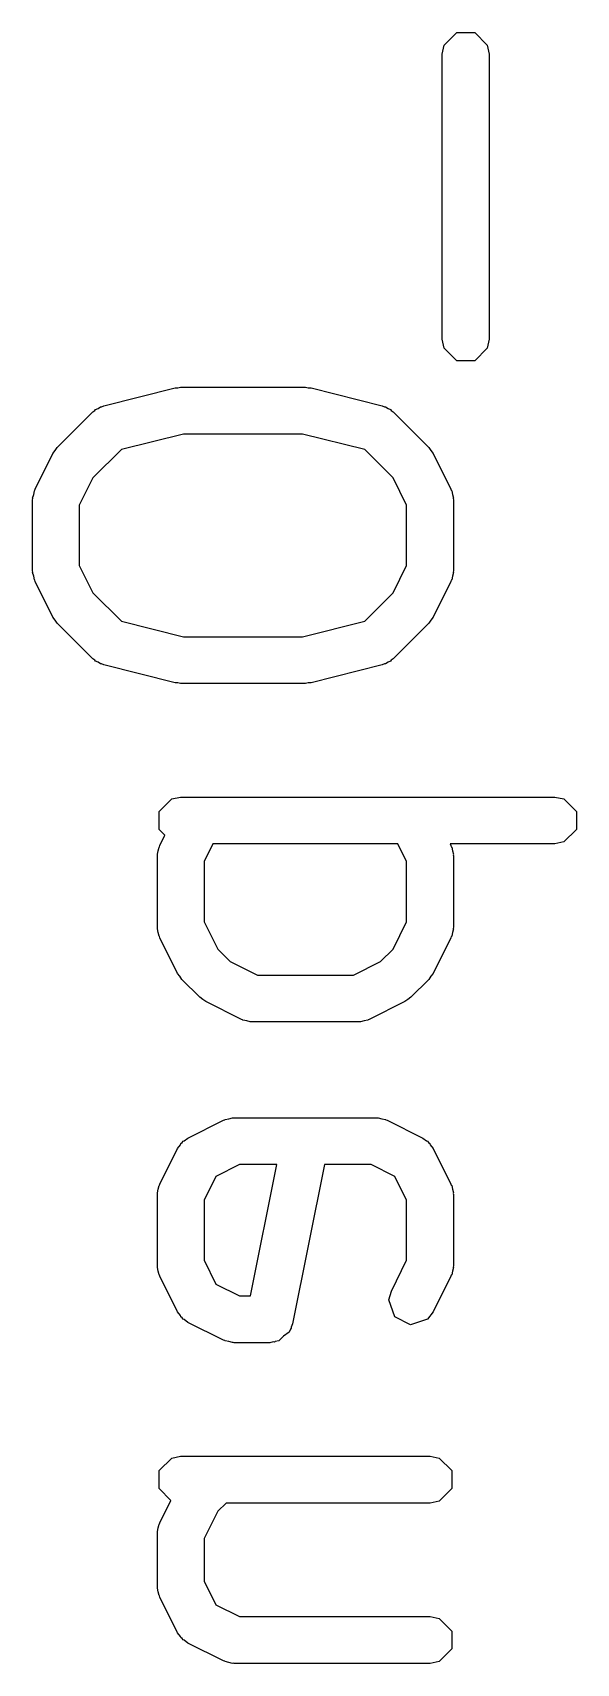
# Model space of a CAD drawing. Header units: inches. Extents: x 0.38 to 5.39, y 0.07 to 3.28.
# Drawn here: x 1.6811 to 1.7269, y 2.4025 to 2.5397 of the extents above; entities that cross this region are included whole.
import ezdxf

# ---------------------------------------------------------------- set-up
doc = ezdxf.new("R2010")
doc.units = ezdxf.units.IN
doc.header["$MEASUREMENT"] = 0
doc.layers.add('BLACK', color=250, linetype='CONTINUOUS')

msp = doc.modelspace()

# ---------------------------------------------------------------- linework, layer by layer
at = {"layer": 'BLACK', "linetype": 'CONTINUOUS'}
for p, q in [((1.71578, 2.53868), (1.71685, 2.53975)), ((1.71685, 2.53975), (1.71836, 2.53975)), ((1.71836, 2.53975), (1.71942, 2.53868)), ((1.71563, 2.53793), (1.71578, 2.53868)), ((1.71942, 2.53868), (1.71957, 2.53793)), ((1.71563, 2.51393), (1.71563, 2.53793)), ((1.71957, 2.53793), (1.71957, 2.51393)), ((1.71578, 2.51318), (1.71563, 2.51393)), ((1.71957, 2.51393), (1.71942, 2.51318)), ((1.71685, 2.51211), (1.71578, 2.51318)), ((1.71836, 2.51211), (1.71685, 2.51211)), ((1.71942, 2.51318), (1.71836, 2.51211)), ((1.68713, 2.50834), (1.69313, 2.50984)), ((1.69313, 2.50984), (1.69337, 2.50985)), ((1.69337, 2.50985), (1.6936, 2.5099)), ((1.6936, 2.5099), (1.7041, 2.5099)), ((1.7041, 2.5099), (1.70434, 2.50985)), ((1.70434, 2.50985), (1.70458, 2.50984)), ((1.70458, 2.50984), (1.71058, 2.50834)), ((1.68621, 2.50782), (1.68639, 2.50794)), ((1.68639, 2.50794), (1.68643, 2.50801)), ((1.68643, 2.50801), (1.68665, 2.50812)), ((1.68665, 2.50812), (1.68685, 2.50825)), ((1.68685, 2.50825), (1.68694, 2.50825)), ((1.68694, 2.50825), (1.68713, 2.50834)), ((1.71058, 2.50834), (1.71077, 2.50825)), ((1.71077, 2.50825), (1.71086, 2.50825)), ((1.71086, 2.50825), (1.71106, 2.50812)), ((1.71106, 2.50812), (1.71127, 2.50801)), ((1.71127, 2.50801), (1.71132, 2.50794)), ((1.71132, 2.50794), (1.71149, 2.50782)), ((1.68321, 2.50482), (1.68621, 2.50782)), ((1.71149, 2.50782), (1.71449, 2.50482)), ((1.69385, 2.50596), (1.68861, 2.50465)), ((1.70386, 2.50596), (1.69385, 2.50596)), ((1.7091, 2.50465), (1.70386, 2.50596)), ((1.68135, 2.50131), (1.68285, 2.50431)), ((1.68285, 2.50431), (1.68304, 2.50456)), ((1.68304, 2.50456), (1.68321, 2.50482)), ((1.68861, 2.50465), (1.68622, 2.50227)), ((1.71148, 2.50227), (1.7091, 2.50465)), ((1.71449, 2.50482), (1.71467, 2.50456)), ((1.71467, 2.50456), (1.71486, 2.50431)), ((1.71486, 2.50431), (1.71636, 2.50131)), ((1.68123, 2.50088), (1.68129, 2.50119)), ((1.68129, 2.50119), (1.68132, 2.50122)), ((1.68132, 2.50122), (1.68135, 2.50131)), ((1.68622, 2.50227), (1.68507, 2.49997)), ((1.71263, 2.49997), (1.71148, 2.50227)), ((1.71636, 2.50131), (1.71639, 2.50122)), ((1.71639, 2.50122), (1.71642, 2.50119)), ((1.71642, 2.50119), (1.71648, 2.50088)), ((1.68114, 2.50057), (1.68123, 2.50088)), ((1.68116, 2.50053), (1.68114, 2.50057)), ((1.68114, 2.50043), (1.68116, 2.50053)), ((1.68114, 2.49443), (1.68114, 2.50043)), ((1.68507, 2.49997), (1.68507, 2.4949)), ((1.71263, 2.4949), (1.71263, 2.49997)), ((1.71648, 2.50088), (1.71657, 2.50057)), ((1.71657, 2.50057), (1.71655, 2.50053)), ((1.71655, 2.50053), (1.71657, 2.50043)), ((1.71657, 2.50043), (1.71657, 2.49443)), ((1.68116, 2.49434), (1.68114, 2.49443)), ((1.68114, 2.49429), (1.68116, 2.49434)), ((1.68123, 2.49399), (1.68114, 2.49429)), ((1.68507, 2.4949), (1.68622, 2.4926)), ((1.71148, 2.4926), (1.71263, 2.4949)), ((1.71657, 2.49429), (1.71648, 2.49399)), ((1.71657, 2.49443), (1.71655, 2.49434)), ((1.71655, 2.49434), (1.71657, 2.49429)), ((1.68129, 2.49368), (1.68123, 2.49399)), ((1.68132, 2.49365), (1.68129, 2.49368)), ((1.68135, 2.49355), (1.68132, 2.49365)), ((1.68285, 2.49055), (1.68135, 2.49355)), ((1.71636, 2.49355), (1.71486, 2.49055)), ((1.71639, 2.49365), (1.71636, 2.49355)), ((1.71642, 2.49368), (1.71639, 2.49365)), ((1.71648, 2.49399), (1.71642, 2.49368)), ((1.68622, 2.4926), (1.68861, 2.49021)), ((1.7091, 2.49021), (1.71148, 2.4926)), ((1.68304, 2.4903), (1.68285, 2.49055)), ((1.68321, 2.49004), (1.68304, 2.4903)), ((1.68861, 2.49021), (1.69385, 2.4889)), ((1.70386, 2.4889), (1.7091, 2.49021)), ((1.71467, 2.4903), (1.71449, 2.49004)), ((1.71486, 2.49055), (1.71467, 2.4903)), ((1.68621, 2.48704), (1.68321, 2.49004)), ((1.69385, 2.4889), (1.70386, 2.4889)), ((1.71449, 2.49004), (1.71149, 2.48704)), ((1.68639, 2.48692), (1.68621, 2.48704)), ((1.68643, 2.48685), (1.68639, 2.48692)), ((1.68665, 2.48675), (1.68643, 2.48685)), ((1.68685, 2.48662), (1.68665, 2.48675)), ((1.68694, 2.48662), (1.68685, 2.48662)), ((1.68713, 2.48652), (1.68694, 2.48662)), ((1.69313, 2.48502), (1.68713, 2.48652)), ((1.71058, 2.48652), (1.70458, 2.48502)), ((1.71077, 2.48662), (1.71058, 2.48652)), ((1.71086, 2.48662), (1.71077, 2.48662)), ((1.71106, 2.48675), (1.71086, 2.48662)), ((1.71127, 2.48685), (1.71106, 2.48675)), ((1.71132, 2.48692), (1.71127, 2.48685)), ((1.71149, 2.48704), (1.71132, 2.48692)), ((1.69337, 2.48501), (1.69313, 2.48502)), ((1.6936, 2.48497), (1.69337, 2.48501)), ((1.7041, 2.48497), (1.6936, 2.48497)), ((1.70434, 2.48501), (1.7041, 2.48497)), ((1.70458, 2.48502), (1.70434, 2.48501)), ((1.69179, 2.47419), (1.69285, 2.47526)), ((1.69285, 2.47526), (1.6936, 2.4754)), ((1.6936, 2.4754), (1.7251, 2.4754)), ((1.7251, 2.4754), (1.72585, 2.47526)), ((1.72585, 2.47526), (1.72692, 2.47419)), ((1.69179, 2.47268), (1.69179, 2.47419)), ((1.72692, 2.47419), (1.72692, 2.47268)), ((1.69228, 2.47219), (1.69179, 2.47268)), ((1.72692, 2.47268), (1.72585, 2.47162)), ((1.69164, 2.47058), (1.69172, 2.47088)), ((1.69172, 2.47088), (1.69179, 2.47119)), ((1.69179, 2.47119), (1.69182, 2.47122)), ((1.69182, 2.47122), (1.69184, 2.47132)), ((1.69184, 2.47132), (1.69228, 2.47219)), ((1.69632, 2.47147), (1.69557, 2.46997)), ((1.71189, 2.47147), (1.69632, 2.47147)), ((1.71263, 2.46997), (1.71189, 2.47147)), ((1.7251, 2.47147), (1.71629, 2.47147)), ((1.71629, 2.47147), (1.71636, 2.47132)), ((1.71636, 2.47132), (1.71639, 2.47122)), ((1.71639, 2.47122), (1.71642, 2.47119)), ((1.71642, 2.47119), (1.71648, 2.47088)), ((1.71648, 2.47088), (1.71657, 2.47058)), ((1.72585, 2.47162), (1.7251, 2.47147)), ((1.69166, 2.47053), (1.69164, 2.47058)), ((1.69164, 2.47044), (1.69166, 2.47053)), ((1.69164, 2.46444), (1.69164, 2.47044)), ((1.69557, 2.46997), (1.69557, 2.4649)), ((1.71263, 2.4649), (1.71263, 2.46997)), ((1.71657, 2.47058), (1.71655, 2.47053)), ((1.71655, 2.47053), (1.71657, 2.47044)), ((1.71657, 2.47044), (1.71657, 2.46444)), ((1.69166, 2.46434), (1.69164, 2.46444)), ((1.69164, 2.4643), (1.69166, 2.46434)), ((1.69172, 2.46399), (1.69164, 2.4643)), ((1.69557, 2.4649), (1.69672, 2.4626)), ((1.71148, 2.4626), (1.71263, 2.4649)), ((1.71657, 2.4643), (1.71648, 2.46399)), ((1.71657, 2.46444), (1.71655, 2.46434)), ((1.71655, 2.46434), (1.71657, 2.4643)), ((1.69179, 2.46368), (1.69172, 2.46399)), ((1.69182, 2.46365), (1.69179, 2.46368)), ((1.69184, 2.46356), (1.69182, 2.46365)), ((1.69334, 2.46056), (1.69184, 2.46356)), ((1.71636, 2.46356), (1.71486, 2.46056)), ((1.71639, 2.46365), (1.71636, 2.46356)), ((1.71642, 2.46368), (1.71639, 2.46365)), ((1.71648, 2.46399), (1.71642, 2.46368)), ((1.69672, 2.4626), (1.69777, 2.46156)), ((1.69777, 2.46156), (1.70007, 2.46041)), ((1.70814, 2.46041), (1.71044, 2.46156)), ((1.71044, 2.46156), (1.71148, 2.4626)), ((1.69354, 2.46031), (1.69334, 2.46056)), ((1.69371, 2.46005), (1.69354, 2.46031)), ((1.69521, 2.45855), (1.69371, 2.46005)), ((1.70007, 2.46041), (1.70814, 2.46041)), ((1.71449, 2.46005), (1.71299, 2.45855)), ((1.71467, 2.46031), (1.71449, 2.46005)), ((1.71486, 2.46056), (1.71467, 2.46031)), ((1.69547, 2.45837), (1.69521, 2.45855)), ((1.71299, 2.45855), (1.71273, 2.45837)), ((1.69572, 2.45818), (1.69547, 2.45837)), ((1.69872, 2.45668), (1.69572, 2.45818)), ((1.71248, 2.45818), (1.70948, 2.45668)), ((1.71273, 2.45837), (1.71248, 2.45818)), ((1.69882, 2.45665), (1.69872, 2.45668)), ((1.69885, 2.45662), (1.69882, 2.45665)), ((1.69916, 2.45656), (1.69885, 2.45662)), ((1.69946, 2.45647), (1.69916, 2.45656)), ((1.69951, 2.45649), (1.69946, 2.45647)), ((1.6996, 2.45647), (1.69951, 2.45649)), ((1.7086, 2.45647), (1.6996, 2.45647)), ((1.7087, 2.45649), (1.7086, 2.45647)), ((1.70874, 2.45647), (1.7087, 2.45649)), ((1.70905, 2.45656), (1.70874, 2.45647)), ((1.70936, 2.45662), (1.70905, 2.45656)), ((1.70939, 2.45665), (1.70936, 2.45662)), ((1.70948, 2.45668), (1.70939, 2.45665)), ((1.69422, 2.4467), (1.69722, 2.4482)), ((1.69722, 2.4482), (1.69732, 2.44823)), ((1.69732, 2.44823), (1.69735, 2.44826)), ((1.69735, 2.44826), (1.69766, 2.44832)), ((1.69766, 2.44832), (1.69796, 2.4484)), ((1.69796, 2.4484), (1.69801, 2.44839)), ((1.69801, 2.44839), (1.6981, 2.44841)), ((1.6981, 2.44841), (1.7101, 2.44841)), ((1.7101, 2.44841), (1.7102, 2.44839)), ((1.7102, 2.44839), (1.71024, 2.4484)), ((1.71024, 2.4484), (1.71055, 2.44832)), ((1.71055, 2.44832), (1.71086, 2.44826)), ((1.71086, 2.44826), (1.71089, 2.44823)), ((1.71089, 2.44823), (1.71098, 2.4482)), ((1.71098, 2.4482), (1.71398, 2.4467)), ((1.69358, 2.44613), (1.69362, 2.44623)), ((1.69362, 2.44623), (1.69373, 2.44632)), ((1.69373, 2.44632), (1.69381, 2.44643)), ((1.69381, 2.44643), (1.69391, 2.44646)), ((1.69391, 2.44646), (1.69422, 2.4467)), ((1.71398, 2.4467), (1.71429, 2.44646)), ((1.71429, 2.44646), (1.71439, 2.44643)), ((1.71439, 2.44643), (1.71448, 2.44632)), ((1.71448, 2.44632), (1.71459, 2.44623)), ((1.71459, 2.44623), (1.71462, 2.44613)), ((1.69184, 2.44282), (1.69334, 2.44582)), ((1.69334, 2.44582), (1.69358, 2.44613)), ((1.71462, 2.44613), (1.71486, 2.44582)), ((1.71486, 2.44582), (1.71636, 2.44282)), ((1.69657, 2.44347), (1.69557, 2.44148)), ((1.69857, 2.44447), (1.69657, 2.44347)), ((1.7017, 2.44447), (1.69857, 2.44447)), ((1.69949, 2.43341), (1.7017, 2.44447)), ((1.70572, 2.44447), (1.70303, 2.43106)), ((1.70964, 2.44447), (1.70572, 2.44447)), ((1.71164, 2.44347), (1.70964, 2.44447)), ((1.71263, 2.44148), (1.71164, 2.44347)), ((1.69164, 2.44208), (1.69172, 2.44238)), ((1.69166, 2.44204), (1.69164, 2.44208)), ((1.69172, 2.44238), (1.69179, 2.44269)), ((1.69179, 2.44269), (1.69182, 2.44273)), ((1.69182, 2.44273), (1.69184, 2.44282)), ((1.71636, 2.44282), (1.71639, 2.44273)), ((1.71639, 2.44273), (1.71642, 2.44269)), ((1.71642, 2.44269), (1.71648, 2.44238)), ((1.71648, 2.44238), (1.71657, 2.44208)), ((1.71657, 2.44208), (1.71655, 2.44204)), ((1.69164, 2.44194), (1.69166, 2.44204)), ((1.69164, 2.43594), (1.69164, 2.44194)), ((1.69557, 2.44148), (1.69557, 2.43641)), ((1.71263, 2.43641), (1.71263, 2.44148)), ((1.71655, 2.44204), (1.71657, 2.44194)), ((1.71657, 2.44194), (1.71657, 2.43594)), ((1.69166, 2.43584), (1.69164, 2.43594)), ((1.69164, 2.4358), (1.69166, 2.43584)), ((1.69172, 2.4355), (1.69164, 2.4358)), ((1.69179, 2.43519), (1.69172, 2.4355)), ((1.69182, 2.43516), (1.69179, 2.43519)), ((1.69557, 2.43641), (1.69657, 2.43441)), ((1.71134, 2.43382), (1.71263, 2.43641)), ((1.71642, 2.43519), (1.71639, 2.43516)), ((1.71648, 2.4355), (1.71642, 2.43519)), ((1.71657, 2.4358), (1.71648, 2.4355)), ((1.71657, 2.43594), (1.71655, 2.43584)), ((1.71655, 2.43584), (1.71657, 2.4358)), ((1.69184, 2.43506), (1.69182, 2.43516)), ((1.69334, 2.43206), (1.69184, 2.43506)), ((1.69657, 2.43441), (1.69857, 2.43341)), ((1.71114, 2.43308), (1.71134, 2.43382)), ((1.71636, 2.43506), (1.71486, 2.43206)), ((1.71639, 2.43516), (1.71636, 2.43506)), ((1.69857, 2.43341), (1.69949, 2.43341)), ((1.71162, 2.43165), (1.71114, 2.43308)), ((1.69358, 2.43175), (1.69334, 2.43206)), ((1.69362, 2.43165), (1.69358, 2.43175)), ((1.69373, 2.43157), (1.69362, 2.43165)), ((1.69381, 2.43145), (1.69373, 2.43157)), ((1.69391, 2.43142), (1.69381, 2.43145)), ((1.69422, 2.43118), (1.69391, 2.43142)), ((1.69722, 2.42968), (1.69422, 2.43118)), ((1.71296, 2.43098), (1.71162, 2.43165)), ((1.71439, 2.43145), (1.71296, 2.43098)), ((1.71486, 2.43206), (1.71439, 2.43145)), ((1.70226, 2.43003), (1.70186, 2.42962)), ((1.70274, 2.43035), (1.70226, 2.43003)), ((1.70285, 2.43062), (1.70274, 2.43035)), ((1.70292, 2.43069), (1.70285, 2.43062)), ((1.70303, 2.43106), (1.70292, 2.43079)), ((1.70292, 2.43079), (1.70292, 2.43069)), ((1.69732, 2.42965), (1.69722, 2.42968)), ((1.69735, 2.42962), (1.69732, 2.42965)), ((1.69766, 2.42956), (1.69735, 2.42962)), ((1.69796, 2.42948), (1.69766, 2.42956)), ((1.69801, 2.42949), (1.69796, 2.42948)), ((1.6981, 2.42947), (1.69801, 2.42949)), ((1.7011, 2.42947), (1.6981, 2.42947)), ((1.70139, 2.42953), (1.7011, 2.42947)), ((1.70149, 2.42951), (1.70139, 2.42953)), ((1.70157, 2.42957), (1.70149, 2.42951)), ((1.70186, 2.42962), (1.70157, 2.42957)), ((1.69179, 2.4187), (1.69285, 2.41976)), ((1.69285, 2.41976), (1.6936, 2.41991)), ((1.6936, 2.41991), (1.7146, 2.41991)), ((1.7146, 2.41991), (1.71536, 2.41976)), ((1.71536, 2.41976), (1.71642, 2.4187)), ((1.69179, 2.41719), (1.69179, 2.4187)), ((1.71642, 2.4187), (1.71642, 2.41719)), ((1.69278, 2.4162), (1.69179, 2.41719)), ((1.69184, 2.41432), (1.69278, 2.4162)), ((1.69742, 2.41597), (1.69672, 2.41528)), ((1.7146, 2.41597), (1.69742, 2.41597)), ((1.71536, 2.41612), (1.7146, 2.41597)), ((1.71642, 2.41719), (1.71536, 2.41612)), ((1.69672, 2.41528), (1.69557, 2.41298)), ((1.69164, 2.41358), (1.69172, 2.41389)), ((1.69166, 2.41354), (1.69164, 2.41358)), ((1.69164, 2.41344), (1.69166, 2.41354)), ((1.69164, 2.40894), (1.69164, 2.41344)), ((1.69172, 2.41389), (1.69179, 2.4142)), ((1.69179, 2.4142), (1.69182, 2.41423)), ((1.69182, 2.41423), (1.69184, 2.41432)), ((1.69557, 2.41298), (1.69557, 2.40941)), ((1.69557, 2.40941), (1.69657, 2.40741)), ((1.69166, 2.40885), (1.69164, 2.40894)), ((1.69164, 2.4088), (1.69166, 2.40885)), ((1.69172, 2.4085), (1.69164, 2.4088)), ((1.69179, 2.40819), (1.69172, 2.4085)), ((1.69182, 2.40816), (1.69179, 2.40819)), ((1.69184, 2.40806), (1.69182, 2.40816)), ((1.69334, 2.40506), (1.69184, 2.40806)), ((1.69657, 2.40741), (1.69857, 2.40641)), ((1.69857, 2.40641), (1.7146, 2.40641)), ((1.7146, 2.40641), (1.71536, 2.40626)), ((1.69358, 2.40475), (1.69334, 2.40506)), ((1.71536, 2.40626), (1.71642, 2.4052)), ((1.71642, 2.4052), (1.71642, 2.40369)), ((1.69362, 2.40466), (1.69358, 2.40475)), ((1.69373, 2.40457), (1.69362, 2.40466)), ((1.69381, 2.40446), (1.69373, 2.40457)), ((1.69391, 2.40442), (1.69381, 2.40446)), ((1.69422, 2.40418), (1.69391, 2.40442)), ((1.69722, 2.40268), (1.69422, 2.40418)), ((1.71642, 2.40369), (1.71536, 2.40263)), ((1.69732, 2.40266), (1.69722, 2.40268)), ((1.69735, 2.40263), (1.69732, 2.40266)), ((1.69766, 2.40256), (1.69735, 2.40263)), ((1.69796, 2.40248), (1.69766, 2.40256)), ((1.69801, 2.4025), (1.69796, 2.40248)), ((1.6981, 2.40248), (1.69801, 2.4025)), ((1.7146, 2.40248), (1.6981, 2.40248)), ((1.71536, 2.40263), (1.7146, 2.40248))]:
    msp.add_line(p, q, dxfattribs=at)

doc.saveas('drawing.dxf')
